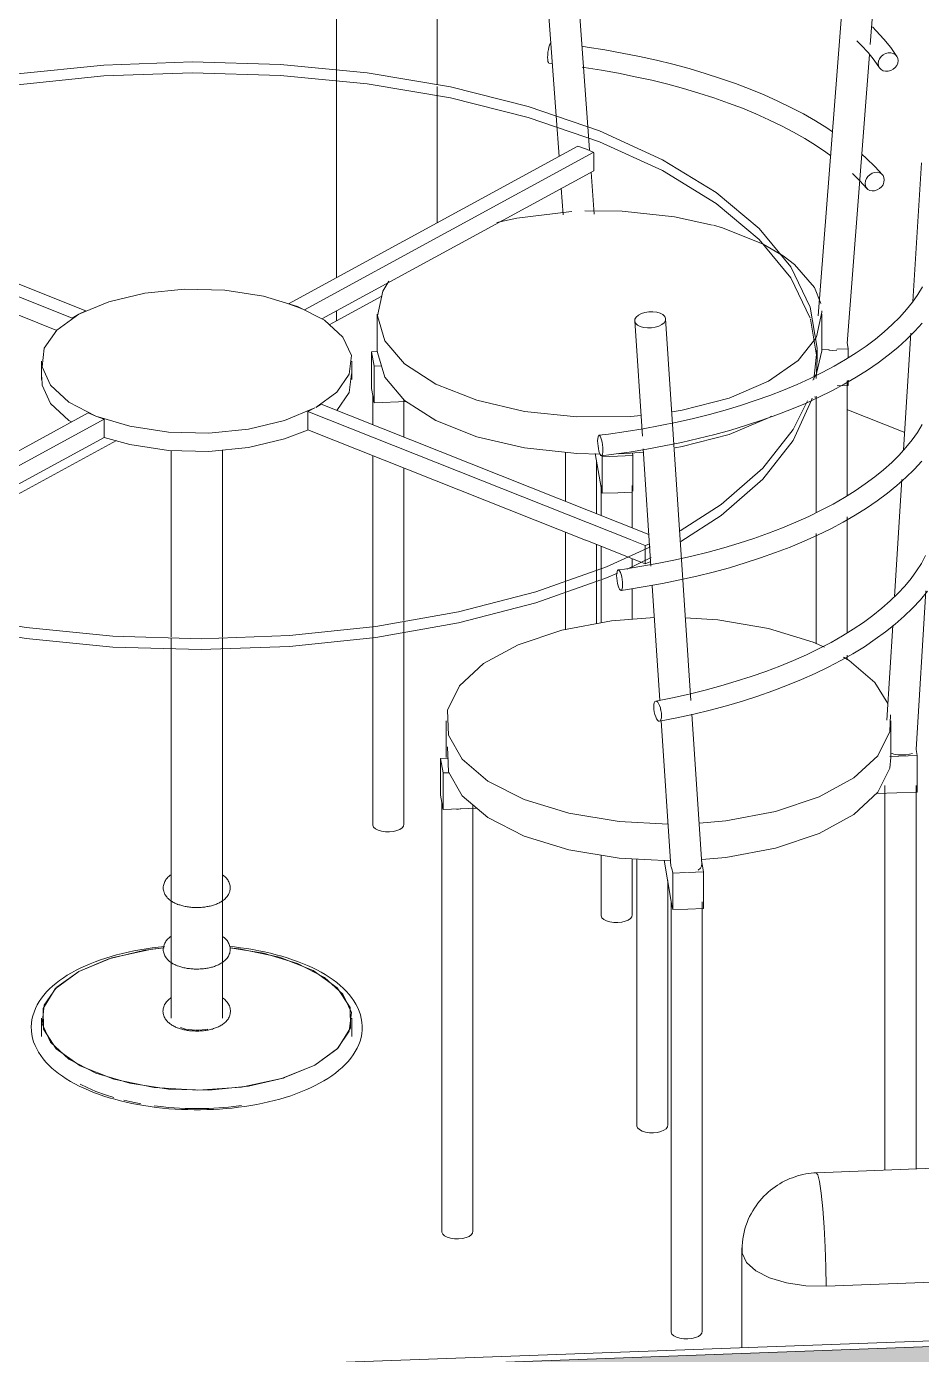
# Model space of a CAD drawing. Header units: millimetres. Extents: x -44545 to 51785, y -22696 to 32686.
# Drawn here: x -1453 to -588, y 5962 to 7247 of the extents above; entities that cross this region are included whole.
import ezdxf

# ---------------------------------------------------------------- set-up
doc = ezdxf.new("R2010")
doc.units = ezdxf.units.MM
for name, color, linetype, lineweight in [('A-GENM', 13, 'Continuous', 9), ('A-WALL', 113, 'Continuous', 9), ('A-WALL-FNSH', 113, 'Continuous', 25), ('A-WALL-PATT', 111, 'Continuous', 25), ('I-FURN-PNLS', 30, 'Continuous', 9), ('I-WALL', 2, 'Continuous', 9)]:
    doc.layers.add(name, color=color, linetype=linetype, lineweight=lineweight)

# ---------------------------------------------------------------- blocks, each defined once
blk = doc.blocks.new('Sofa Three Seater - 1650 x 700 mm-V90-3D Section 3')
at = {"layer": 'A-GENM'}
for p, q in [((-1056.2, 7524.5), (-1056.2, 7190.7)), ((-1153.6, 7205.1), (-1153.6, 7471.4)), ((-1153.6, 7205.1), (-1153.6, 7449.3)), ((-1153.6, 7004.1), (-1153.6, 7205.1)), ((-1153.6, 7004.1), (-1153.6, 7205.1)), ((-1056.2, 7189), (-1056.2, 7057.2)), ((-1110, 6986.2), (-1153.6, 6962.4)), ((-1153.6, 6962.4), (-1153.6, 6972.1)), ((-1153.6, 6962.4), (-1153.6, 6972.1)), ((-1153.6, 6962.4), (-1160.7, 6958.6)), ((-1366.4, 6846.5), (-1462.1, 6794.4))]:
    blk.add_line(p, q, dxfattribs=at)
blk = doc.blocks.new('Sofa Three Seater - 1650 x 700 mm-V91-3D Section 3')
at = {"layer": 'A-GENM'}
for p, q in [((-63.3, 6224.7), (-212.8, 6218.9)), ((-57.5, 6207.6), (-19.4, 5996.2)), ((-169, 5990.7), (-207, 6201.8)), ((-216.2, 6156.6), (-689.5, 6138.1)), ((-761.6, 6063.2), (-761.6, 5968.9)), ((-680.3, 6028.4), (-207, 6046.9)), ((-207, 6046.9), (-680.3, 6028.4)), ((-207, 5989.3), (-207, 6046.9))]:
    blk.add_line(p, q, dxfattribs=at)
for points in [[(-207, 6201.8, 0), (-210.2, 6215.2, 0), (-213.2, 6218.7, 0), (-215.8, 6212, 0), (-217.8, 6195.6, 0), (-219.1, 6170.5, 0), (-219.4, 6157.2, 0)], [(-63.8, 6224.6, 0), (-60.8, 6221.1, 0), (-57.5, 6207.6, 0)], [(-216.4, 6156.5, 0), (-214.9, 6154.7, 0), (-213.2, 6148, 0), (-211.6, 6136.8, 0), (-210.1, 6121.7, 0), (-208.8, 6104, 0), (-207.8, 6084.7, 0), (-207.2, 6065.2, 0), (-207, 6046.9, 0)], [(-689.5, 6138.1, 0), (-692.2, 6138, 0), (-694.8, 6137.7, 0), (-697.4, 6137.4, 0), (-700, 6137, 0), (-702.6, 6136.4, 0), (-705.2, 6135.8, 0), (-707.8, 6135.1, 0), (-710.3, 6134.3, 0), (-712.8, 6133.4, 0), (-715.3, 6132.5, 0), (-717.8, 6131.4, 0), (-720.2, 6130.2, 0), (-722.6, 6129, 0), (-725, 6127.6, 0), (-727.3, 6126.2, 0), (-729.6, 6124.6, 0), (-731.9, 6123, 0), (-734.1, 6121.2, 0), (-736.2, 6119.4, 0), (-738.3, 6117.5, 0), (-740.4, 6115.4, 0), (-742.4, 6113.3, 0), (-744.3, 6111.1, 0), (-746.2, 6108.7, 0), (-747.9, 6106.3, 0), (-749.6, 6103.8, 0), (-751.2, 6101.2, 0), (-752.8, 6098.5, 0), (-754.2, 6095.7, 0), (-755.5, 6092.8, 0), (-756.7, 6089.9, 0), (-757.8, 6086.8, 0), (-758.7, 6083.8, 0), (-759.5, 6080.6, 0), (-760.2, 6077.4, 0), (-760.8, 6074.1, 0), (-761.2, 6070.8, 0), (-761.5, 6067.5, 0), (-761.6, 6064.1, 0), (-761.6, 6063.2, 0)], [(-689.7, 6138.1, 0), (-688.2, 6136.3, 0), (-686.6, 6129.6, 0), (-685, 6118.3, 0), (-683.5, 6103.3, 0), (-682.2, 6085.5, 0), (-681.2, 6066.3, 0), (-680.5, 6046.8, 0), (-680.3, 6028.4, 0)], [(-680.3, 6028.4, 0), (-680.5, 6046.8, 0), (-681.2, 6066.3, 0), (-682.2, 6085.5, 0), (-683.5, 6103.3, 0), (-685, 6118.3, 0), (-686.6, 6129.6, 0), (-688.2, 6136.3, 0), (-689.7, 6138.1, 0)], [(-761.3, 6066, 0), (-761.3, 6060.3, 0), (-757.2, 6051.4, 0), (-748.2, 6043.3, 0), (-735, 6036.5, 0), (-718.5, 6031.6, 0), (-699.9, 6028.9, 0), (-680.3, 6028.4, 0)], [(-680.3, 6028.4, 0), (-699.9, 6028.9, 0), (-718.5, 6031.6, 0), (-735, 6036.5, 0), (-748.2, 6043.3, 0), (-757.2, 6051.4, 0), (-761.3, 6060.3, 0), (-761.3, 6066, 0)]]:
    blk.add_polyline3d(points, dxfattribs=at)
blk = doc.blocks.new('Table Dining 4 Seater-Circular - 1200 mm dia-V94-3D Section 3')
at = {"layer": 'I-FURN-PNLS'}
for p, q in [((-973.5, 7599.8), (-941.4, 7160.6)), ((-910.6, 7150), (-943.5, 7602)), ((-648.7, 7473.1), (-687.9, 6967)), ((-637.5, 7229.6), (-628.9, 7339.7)), ((-659.9, 6940.3), (-638.2, 7219.9)), ((-945.8, 7211.4), (-948.3, 7211.7)), ((-941.4, 7160.6), (-938.5, 7121.3)), ((-908.9, 7127.6), (-910.6, 7150)), ((-920.2, 7131.3), (-1200, 6978.8)), ((-1184.8, 6972.8), (-905.4, 7125)), ((-905, 7107.5), (-905, 7124.8)), ((-905, 7107.5), (-1168, 6964.2)), ((-904.4, 7065.4), (-907.4, 7106.2)), ((-588.1, 7115.2), (-596.4, 6981)), ((-1735.7, 7094.6), (-1409.2, 6964.9)), ((-1396.2, 6972), (-1722.7, 7101.7)), ((-936.3, 7090.5), (-934.4, 7065)), ((-1424, 6953.1), (-1735.7, 7076.9)), ((-1114.3, 6968.8), (-1114.3, 6933.4)), ((-810.9, 6595.1), (-835.4, 6964.2)), ((-695.3, 6963.9), (-688.9, 6925.3)), ((-684.3, 6933.4), (-684.3, 6968.8)), ((-865.3, 6962.2), (-857.9, 6850.7)), ((-598.3, 6950.5), (-605.3, 6837.4)), ((-658.8, 6935.2), (-659.9, 6941.5)), ((-1114.2, 6932.5), (-1119.8, 6932.3)), ((-1119.8, 6932.3), (-1117.4, 6918.4)), ((-1119.8, 6932.3), (-1119.8, 6896.9)), ((-688.9, 6925.3), (-690, 6906.5)), ((-688.9, 6923.3), (-688.9, 6933.9)), ((-684.5, 6934.3), (-677.4, 6934.6)), ((-669.9, 6934.8), (-658.8, 6935.2)), ((-658.8, 6935.2), (-658.8, 6926.5)), ((-1438.9, 6923.3), (-1438.9, 6905.6)), ((-1138.9, 6905.6), (-1138.9, 6923.3)), ((-1117.4, 6918.4), (-1110.3, 6918.7)), ((-1117.4, 6918.4), (-1117.4, 6883)), ((-692, 6906.9), (-693.2, 6904.9)), ((-690.6, 6909.3), (-691.3, 6908.1)), ((-658.8, 6899.8), (-669.7, 6899.4)), ((-659.9, 6793.8), (-659.9, 6904.3)), ((-658.8, 6904.8), (-658.8, 6899.8)), ((-1118.6, 6890.1), (-1119.8, 6896.9)), ((-1118.7, 6890.6), (-1118.7, 6861.8)), ((-1117.4, 6883), (-1118.6, 6890.1)), ((-1088.7, 6849.9), (-1088.7, 6886.4)), ((-689.9, 6889.4), (-689.9, 6777.1)), ((-1393.7, 6873.3), (-1618.6, 6750.8)), ((-1174.8, 6878), (-1181.5, 6874.5)), ((-1181.5, 6874.5), (-868.8, 6750.3)), ((-1181.5, 6874.5), (-1181.5, 6856.8)), ((-1168.5, 6881.6), (-1173.8, 6878.5)), ((-851.6, 6755.7), (-1168.5, 6881.6)), ((-1086, 6884.2), (-1117.4, 6883)), ((-1619.8, 6735.8), (-1378.5, 6867.3)), ((-1378.5, 6849.6), (-1378.5, 6867.3)), ((-732.9, 6870.1), (-735.8, 6868.5)), ((-1378.5, 6849.6), (-1621.2, 6717.3)), ((-912.8, 6750.1), (-1181.5, 6856.8)), ((-1313.7, 6836.9), (-1313.7, 6656.7)), ((-1264, 6656.3), (-1264, 6837.3)), ((-932.2, 6835.1), (-932.2, 6787.8)), ((-896.9, 6795.5), (-903.5, 6834.1)), ((-867, 6832), (-867.4, 6834.4)), ((-857.1, 6838.6), (-849.6, 6724.9)), ((-1118.7, 6831.8), (-1118.7, 6666.5)), ((-902.2, 6775.8), (-902.2, 6826.8)), ((-897.2, 6832.8), (-896.9, 6830.9)), ((-896.9, 6830.9), (-867, 6832)), ((-896.9, 6830.9), (-896.9, 6795.5)), ((-867, 6832), (-867, 6797.6)), ((-1088.7, 6672.5), (-1088.7, 6819.9)), ((-607.1, 6808.7), (-614.1, 6695.5)), ((-897.9, 6803), (-897.9, 6774.1)), ((-881.7, 6796), (-896.9, 6795.5)), ((-868.1, 6796.5), (-881.7, 6796)), ((-867.9, 6762.2), (-867.9, 6803)), ((-659.9, 6660.2), (-659.9, 6772.6)), ((-932.2, 6757.8), (-932.2, 6699.7)), ((-860, 6729.1), (-912.6, 6750)), ((-902.2, 6710.3), (-902.2, 6745.9)), ((-897.9, 6744.2), (-897.9, 6712.7)), ((-868.1, 6750), (-855.1, 6744.9)), ((-855.1, 6744.9), (-850.8, 6746.6)), ((-855.1, 6731.4), (-855.1, 6744.9)), ((-689.9, 6756.6), (-689.9, 6649.9)), ((-849.3, 6733.3), (-872.7, 6722.2)), ((-867.9, 6725.4), (-867.9, 6731.6)), ((-855.1, 6727.2), (-855.1, 6731.4)), ((-867.9, 6723.7), (-867.9, 6725.4)), ((-855.1, 6727.2), (-860, 6729.1)), ((-849.7, 6729.4), (-855.1, 6727.2)), ((-902.2, 6669.3), (-902.2, 6710.3)), ((-897.9, 6711.8), (-897.9, 6670.1)), ((-848.3, 6705.9), (-840.9, 6595.3)), ((-932.2, 6699.7), (-932.2, 6663.5)), ((-867.9, 6673.3), (-867.9, 6703.4)), ((-593.2, 6547.5), (-583.7, 6701)), ((-1088.7, 6660.9), (-1088.7, 6671.5)), ((-615.8, 6667.6), (-621.5, 6576.1)), ((-1313.7, 6655.7), (-1313.7, 6645.1)), ((-1264, 6644.9), (-1264, 6655.6)), ((-1118.7, 6666.4), (-1118.7, 6656.1)), ((-1118.7, 6655.8), (-1118.7, 6474.8)), ((-1088.7, 6474.8), (-1088.7, 6660.9)), ((-1313.7, 6645.1), (-1313.7, 6287.7)), ((-1264, 6287.7), (-1264, 6644.9)), ((-681.8, 6646.7), (-692.9, 6651.4)), ((-659.9, 6634.5), (-659.9, 6638.8)), ((-840.5, 6587.9), (-840.4, 6586.4)), ((-800.3, 6436.6), (-810, 6581.7)), ((-1047.6, 6575.4), (-1047.6, 6540)), ((-839.6, 6575.2), (-830.3, 6434.6)), ((-617.6, 6540), (-617.6, 6575.4)), ((-1045.5, 6539.1), (-1053, 6538.9)), ((-1053, 6538.9), (-1050.7, 6525)), ((-1053, 6538.9), (-1053, 6503.5)), ((-618.7, 6540.8), (-592.1, 6541.8)), ((-617.8, 6544.5), (-617.6, 6541.9)), ((-592.1, 6541.8), (-593.1, 6547.6)), ((-592.1, 6541.8), (-592.1, 6506.4)), ((-1050.7, 6525), (-1044.9, 6525.2)), ((-1050.7, 6525), (-1050.7, 6489.5)), ((-623.3, 6512.9), (-623.3, 6140.7)), ((-593.3, 6141.8), (-593.3, 6512.9)), ((-1051.8, 6496.4), (-1053, 6503.5)), ((-592.1, 6506.4), (-631.6, 6504.9)), ((-1051.9, 6496.9), (-1051.9, 6081.1)), ((-1050.7, 6489.5), (-1051.8, 6496.4)), ((-1018, 6490.8), (-1050.7, 6489.5)), ((-1021.9, 6081.1), (-1021.9, 6494.1)), ((-897.9, 6445.4), (-897.9, 6387.2)), ((-867.9, 6387.2), (-867.9, 6441.9)), ((-863.4, 6441.6), (-863.4, 6183.8)), ((-829.6, 6398.7), (-836.7, 6440.4)), ((-798.7, 6429.2), (-800.6, 6440.2)), ((-829.4, 6432.5), (-828.6, 6428.1)), ((-828.6, 6428.1), (-815.1, 6428.6)), ((-828.6, 6428.1), (-828.6, 6392.7)), ((-814.2, 6428.7), (-798.7, 6429.2)), ((-798.7, 6429.2), (-798.7, 6393.8)), ((-833.4, 6183.8), (-833.4, 6420.8)), ((-830.1, 6400.2), (-830.1, 5984.4)), ((-828.6, 6392.7), (-829.6, 6398.1)), ((-800.1, 5984.4), (-800.1, 6400.2)), ((-814, 6393.3), (-828.6, 6392.7)), ((-798.7, 6393.8), (-814, 6393.3)), ((-1402.9, 6333), (-1424.3, 6317.7)), ((-1438.9, 6287.7), (-1438.9, 6270)), ((-1138.9, 6270), (-1138.9, 6287.7)), ((-1174.8, 6242.4), (-1152.7, 6258.4)), ((-1174.8, 6242.4), (-1153.5, 6257.6)), ((-1394.8, 6220.6), (-1401.5, 6223.9)), ((-1369, 6211), (-1377.1, 6213.5)), ((-1323.6, 6202.1), (-1330.1, 6202.9)), ((-1245.6, 6203.2), (-1258, 6201.7))]:
    blk.add_line(p, q, dxfattribs=at)
for points in [[(-611.9, 7218.1, 0), (-617.8, 7226.6, 0), (-624.5, 7234.8, 0), (-631.7, 7242.9, 0), (-635.5, 7246.7, 0)], [(-628.6, 7207.1, 0), (-633.8, 7214.5, 0), (-639.7, 7221.9, 0), (-646.2, 7229.1, 0), (-650.5, 7233.3, 0)], [(-949.5, 7217.1, 0), (-949.4, 7219.6, 0), (-949.2, 7222.1, 0), (-948.8, 7224.7, 0), (-948.4, 7227, 0), (-947.8, 7229, 0), (-947.2, 7230.5, 0), (-946.7, 7231.4, 0)], [(-674, 7145.2, 0), (-679.6, 7148.9, 0), (-690.6, 7155.8, 0), (-702.2, 7162.4, 0), (-714.4, 7168.8, 0), (-727, 7174.9, 0), (-740.2, 7180.8, 0), (-753.8, 7186.5, 0), (-767.9, 7191.8, 0), (-782.4, 7196.9, 0), (-797.3, 7201.7, 0), (-812.6, 7206.3, 0), (-828.3, 7210.5, 0), (-844.3, 7214.5, 0), (-860.7, 7218.1, 0), (-877.3, 7221.4, 0), (-894.2, 7224.5, 0), (-911.3, 7227.2, 0), (-916.6, 7227.9, 0)], [(-610.7, 7214, 0), (-611, 7216.2, 0), (-612, 7218.2, 0), (-613.5, 7219.9, 0), (-615.5, 7221, 0), (-617.8, 7221.5, 0), (-620.2, 7221.5, 0), (-622.7, 7220.8, 0), (-625, 7219.6, 0), (-627, 7217.9, 0), (-628.5, 7215.9, 0), (-629.5, 7213.6, 0), (-629.8, 7211.3, 0)], [(-692, 6905.4, 0), (-688.9, 6935.9, 0), (-695.6, 6975.6, 0), (-714.4, 7014.5, 0), (-744.9, 7051.7, 0), (-786.5, 7086.5, 0), (-838.3, 7118.2, 0), (-899.3, 7146.1, 0), (-968.2, 7169.8, 0), (-1043.6, 7188.6, 0), (-1124, 7202.2, 0), (-1207.8, 7210.4, 0), (-1293.3, 7213, 0), (-1378.6, 7209.8, 0), (-1462.1, 7201.1, 0), (-1542.1, 7186.9, 0), (-1616.9, 7167.6, 0), (-1685.1, 7143.5, 0), (-1745.2, 7115.1, 0)], [(-948.4, 7211.7, 0), (-948.8, 7212.2, 0), (-949.2, 7213.3, 0), (-949.4, 7215, 0), (-949.5, 7217.1, 0)], [(-675.8, 7122, 0), (-680.6, 7125.5, 0), (-690.4, 7132.1, 0), (-700.8, 7138.6, 0), (-711.8, 7144.9, 0), (-723.4, 7150.9, 0), (-735.5, 7156.8, 0), (-748.1, 7162.5, 0), (-761.2, 7167.9, 0), (-774.7, 7173, 0), (-788.8, 7178, 0), (-803.2, 7182.6, 0), (-818.1, 7187, 0), (-833.3, 7191.2, 0), (-848.9, 7195, 0), (-864.8, 7198.5, 0), (-881, 7201.8, 0), (-897.5, 7204.7, 0), (-914.2, 7207.4, 0), (-916, 7207.6, 0)], [(-629.8, 7211.3, 0), (-629.5, 7209, 0), (-628.5, 7207, 0), (-627, 7205.4, 0), (-625, 7204.3, 0), (-622.7, 7203.7, 0), (-620.2, 7203.8, 0), (-617.8, 7204.4, 0), (-615.5, 7205.7, 0), (-613.5, 7207.3, 0), (-612, 7209.4, 0), (-611, 7211.7, 0), (-610.7, 7214, 0)], [(-1745.2, 7104.5, 0), (-1685.1, 7132.8, 0), (-1616.9, 7156.9, 0), (-1542.1, 7176.3, 0), (-1462.1, 7190.5, 0), (-1378.6, 7199.2, 0), (-1293.3, 7202.3, 0), (-1207.8, 7199.8, 0), (-1124, 7191.6, 0), (-1043.6, 7178, 0), (-968.2, 7159.1, 0), (-899.3, 7135.5, 0), (-838.3, 7107.6, 0), (-786.5, 7075.9, 0), (-744.9, 7041.1, 0), (-714.4, 7003.8, 0), (-695.6, 6965, 0)], [(-905, 7125.2, 0), (-912.1, 7128.5, 0), (-920.2, 7131.3, 0)], [(-625.7, 7103.5, 0), (-633.1, 7111.6, 0), (-641.2, 7119.4, 0), (-645.7, 7123.5, 0)], [(-640.8, 7090.4, 0), (-647.5, 7097.6, 0), (-654.8, 7104.8, 0)], [(-624, 7098.7, 0), (-624.3, 7100.9, 0), (-625.2, 7102.9, 0), (-626.7, 7104.4, 0), (-628.6, 7105.5, 0), (-630.9, 7106, 0), (-633.3, 7105.8, 0), (-635.7, 7105.1, 0), (-637.9, 7103.7, 0), (-639.8, 7102, 0), (-641.3, 7099.9, 0), (-642.2, 7097.6, 0), (-642.5, 7095.2, 0)], [(-642.5, 7095.2, 0), (-642.2, 7093, 0), (-641.3, 7091, 0), (-639.8, 7089.5, 0), (-637.9, 7088.4, 0), (-635.7, 7088, 0), (-633.3, 7088.1, 0), (-630.9, 7088.9, 0), (-628.6, 7090.2, 0), (-626.7, 7091.9, 0), (-625.2, 7094, 0), (-624.3, 7096.3, 0), (-624, 7098.7, 0)], [(-926.2, 7068.1, 0), (-929.1, 7067.9, 0), (-979.2, 7061.7, 0), (-998.6, 7057.5, 0)], [(-790.1, 7055, 0), (-826.7, 7063, 0), (-877.3, 7068.3, 0), (-913.6, 7068.6, 0)], [(-721.6, 7025.2, 0), (-741, 7036.5, 0), (-780.4, 7052.2, 0), (-789.1, 7054.7, 0)], [(-587.2, 6960.2, 0), (-594.5, 6952.2, 0), (-602.4, 6944.2, 0), (-610.9, 6936.5, 0), (-620.1, 6929, 0), (-629.9, 6921.7, 0), (-640.3, 6914.6, 0), (-651.2, 6907.7, 0), (-662.7, 6901, 0), (-674.7, 6894.6, 0), (-687.3, 6888.4, 0), (-700.3, 6882.4, 0), (-713.8, 6876.8, 0), (-727.8, 6871.3, 0), (-742.3, 6866.2, 0), (-757.1, 6861.3, 0), (-772.3, 6856.7, 0), (-788, 6852.4, 0), (-803.9, 6848.4, 0), (-820.2, 6844.7, 0), (-836.8, 6841.3, 0), (-853.6, 6838.2, 0), (-870.7, 6835.4, 0), (-888, 6833, 0), (-897.5, 6831.8, 0)], [(-685.4, 6979.2, 0), (-691.5, 6994.5, 0), (-710.8, 7016.9, 0), (-721.6, 7025.2, 0)], [(-586.9, 6995.3, 0), (-591.4, 6987.9, 0), (-596.6, 6980.5, 0), (-602.5, 6973.2, 0), (-609, 6965.9, 0), (-616.2, 6958.8, 0), (-624, 6951.7, 0), (-632.4, 6944.7, 0), (-641.5, 6937.9, 0), (-651.2, 6931.3, 0), (-661.5, 6924.8, 0), (-672.4, 6918.5, 0), (-683.9, 6912.4, 0), (-695.8, 6906.5, 0), (-708.3, 6900.8, 0), (-721.3, 6895.3, 0), (-734.8, 6890.1, 0), (-748.7, 6885.1, 0), (-763.1, 6880.4, 0), (-777.9, 6875.9, 0), (-793, 6871.7, 0), (-808.6, 6867.8, 0), (-824.4, 6864.2, 0), (-840.6, 6860.9, 0), (-857, 6857.9, 0), (-873.7, 6855.2, 0), (-890.6, 6852.8, 0), (-899.9, 6851.7, 0)], [(-1173.7, 6878.6, 0), (-1153.5, 6893.2, 0), (-1141.4, 6910.6, 0), (-1139.3, 6928.8, 0), (-1147.5, 6946.6, 0), (-1165.3, 6962.8, 0), (-1191.5, 6976.3, 0), (-1224.3, 6986.2, 0), (-1261.6, 6991.9, 0), (-1300.7, 6992.8, 0), (-1339, 6989, 0), (-1373.9, 6980.8, 0), (-1402.9, 6968.6, 0)], [(-1103.1, 7000.6, 0), (-1108.9, 6991, 0), (-1114.2, 6967, 0), (-1107, 6943.1, 0), (-1087.8, 6920.7, 0), (-1057.6, 6901.2, 0), (-1018.1, 6885.5, 0), (-971.8, 6874.7, 0), (-921.3, 6869.4, 0), (-869.5, 6869.8, 0), (-859, 6870.6, 0)], [(-1200, 6978.8, 0), (-1192.2, 6976, 0), (-1184.8, 6972.8, 0)], [(-1402.9, 6968.6, 0), (-1424.3, 6953.3, 0), (-1436.4, 6936, 0), (-1438.4, 6917.8, 0), (-1430.3, 6900, 0), (-1412.5, 6883.7, 0), (-1386.3, 6870.2, 0), (-1353.4, 6860.3, 0), (-1316.2, 6854.7, 0), (-1277.1, 6853.7, 0), (-1238.8, 6857.5, 0), (-1203.9, 6865.8, 0), (-1174.8, 6878, 0)], [(-1409.2, 6964.9, 0), (-1403, 6968.6, 0), (-1396.2, 6972, 0)], [(-840.7, 6969.7, 0), (-844, 6970.6, 0), (-847.7, 6971.1, 0), (-851.6, 6971, 0), (-855.4, 6970.4, 0), (-858.9, 6969.3, 0), (-861.8, 6967.7, 0), (-863.9, 6965.9, 0), (-865.1, 6963.9, 0), (-865.3, 6961.9, 0), (-864.5, 6959.9, 0), (-862.7, 6958.2, 0), (-860.1, 6956.8, 0)], [(-860.1, 6956.8, 0), (-856.8, 6955.8, 0), (-853.1, 6955.4, 0), (-849.2, 6955.5, 0), (-845.4, 6956.1, 0), (-841.9, 6957.2, 0), (-839, 6958.7, 0), (-836.9, 6960.5, 0), (-835.7, 6962.5, 0), (-835.5, 6964.6, 0), (-836.3, 6966.5, 0), (-838.1, 6968.3, 0), (-840.7, 6969.7, 0)], [(-690.2, 6945.5, 0), (-689.6, 6946.7, 0), (-684.3, 6970.7, 0), (-684.4, 6972, 0)], [(-735.8, 6903.9, 0), (-707.1, 6924, 0), (-690.2, 6945.5, 0)], [(-898.3, 6833.4, 0), (-921.3, 6833.9, 0), (-971.8, 6839.3, 0), (-1018.1, 6850.1, 0), (-1057.6, 6865.8, 0), (-1087.8, 6885.3, 0), (-1107, 6907.7, 0), (-1114.2, 6931.6, 0), (-1114.3, 6933.4, 0)], [(-684.3, 6933.4, 0), (-689.6, 6911.3, 0), (-690.6, 6909.3, 0)], [(-669.9, 6933.9, 0), (-673.7, 6933.7, 0), (-677.6, 6934, 0)], [(-1410.1, 6864.5, 0), (-1412.5, 6866, 0), (-1430.3, 6882.3, 0), (-1438.4, 6900.1, 0), (-1438.8, 6907.9, 0)], [(-1139.3, 6911, 0), (-1141.4, 6892.9, 0), (-1153.4, 6875.6, 0)], [(-829.2, 6874.3, 0), (-819.4, 6876, 0), (-773.9, 6887.6, 0), (-735.8, 6903.9, 0)], [(-693.8, 6887.5, 0), (-694.4, 6885.6, 0), (-712, 6846.6, 0), (-741.3, 6809.2, 0), (-781.8, 6774.1, 0), (-820.6, 6748.8, 0)], [(-1378.5, 6867.3, 0), (-1386.3, 6870.2, 0), (-1393.7, 6873.3, 0)], [(-587.8, 6826.7, 0), (-595.2, 6818.6, 0), (-603.1, 6810.8, 0), (-611.7, 6803.1, 0), (-621, 6795.5, 0), (-630.8, 6788.2, 0), (-641.2, 6781.2, 0), (-652.2, 6774.3, 0), (-663.8, 6767.6, 0), (-675.8, 6761.2, 0), (-688.4, 6755, 0), (-701.5, 6749.1, 0), (-715.1, 6743.5, 0), (-729.1, 6738.1, 0), (-743.6, 6732.9, 0), (-758.5, 6728.1, 0), (-773.7, 6723.5, 0), (-789.4, 6719.2, 0), (-805.4, 6715.3, 0), (-821.7, 6711.6, 0), (-838.3, 6708.2, 0), (-855.1, 6705.2, 0), (-872.2, 6702.4, 0), (-878.5, 6701.5, 0)], [(-821.3, 6759, 0), (-781.8, 6784.7, 0), (-741.3, 6819.8, 0), (-712, 6857.2, 0), (-698.2, 6885, 0)], [(-587.3, 6861.9, 0), (-591.9, 6854.4, 0), (-597.1, 6847.1, 0), (-603, 6839.7, 0), (-609.6, 6832.5, 0), (-616.8, 6825.3, 0), (-624.7, 6818.3, 0), (-633.2, 6811.3, 0), (-642.4, 6804.5, 0), (-652.2, 6797.9, 0), (-662.5, 6791.4, 0), (-673.4, 6785.1, 0), (-684.9, 6779, 0), (-696.9, 6773.1, 0), (-709.5, 6767.5, 0), (-722.5, 6762, 0), (-736.1, 6756.8, 0), (-750, 6751.9, 0), (-764.4, 6747.2, 0), (-779.2, 6742.7, 0), (-794.4, 6738.6, 0), (-810, 6734.7, 0), (-825.9, 6731.1, 0), (-842, 6727.9, 0), (-858.5, 6724.9, 0), (-875.2, 6722.2, 0), (-881.3, 6721.3, 0)], [(-735.8, 6868.5, 0), (-773.9, 6852.2, 0), (-819.4, 6840.6, 0), (-826.2, 6839.4, 0)], [(-1181.7, 6856.7, 0), (-1203.9, 6848.1, 0), (-1238.8, 6839.8, 0), (-1277.1, 6836, 0), (-1316.2, 6837, 0), (-1353.4, 6842.6, 0), (-1378.4, 6849.6, 0)], [(-896.2, 6837.2, 0), (-896.2, 6839.7, 0), (-896.5, 6842.3, 0), (-896.9, 6844.8, 0), (-897.4, 6847.1, 0), (-898, 6849.1, 0), (-898.7, 6850.6, 0), (-899.3, 6851.5, 0), (-899.9, 6851.7, 0), (-900.4, 6851.2, 0), (-900.8, 6850.1, 0), (-901.1, 6848.4, 0), (-901.2, 6846.2, 0)], [(-901.2, 6846.2, 0), (-901.1, 6843.8, 0), (-900.8, 6841.2, 0), (-900.4, 6838.7, 0), (-899.9, 6836.3, 0), (-899.3, 6834.3, 0), (-898.7, 6832.9, 0), (-898, 6832, 0), (-897.5, 6831.8, 0)], [(-897.4, 6831.8, 0), (-896.9, 6832.3, 0), (-896.5, 6833.4, 0), (-896.2, 6835.1, 0), (-896.2, 6837.2, 0)], [(-856.5, 6835.4, 0), (-869.5, 6834.4, 0), (-881.3, 6833.8, 0)], [(-1587.3, 6691.8, 0), (-1534.1, 6679.2, 0), (-1453.7, 6665.5, 0), (-1369.9, 6657.4, 0), (-1284.5, 6654.8, 0), (-1199.1, 6657.9, 0), (-1115.6, 6666.7, 0), (-1035.6, 6680.9, 0), (-960.8, 6700.2, 0), (-892.6, 6724.3, 0), (-850, 6743.6, 0)], [(-584, 6735.2, 0), (-588.1, 6727.7, 0), (-592.8, 6720.3, 0), (-598.1, 6712.9, 0), (-604.2, 6705.6, 0), (-610.9, 6698.4, 0), (-618.2, 6691.3, 0), (-626.2, 6684.2, 0), (-634.9, 6677.3, 0), (-644.1, 6670.5, 0), (-654, 6663.9, 0), (-664.4, 6657.5, 0), (-675.5, 6651.2, 0), (-687.1, 6645.2, 0), (-699.2, 6639.3, 0), (-711.8, 6633.7, 0), (-725, 6628.3, 0), (-738.6, 6623.1, 0), (-752.6, 6618.2, 0), (-767.1, 6613.6, 0), (-782, 6609.2, 0), (-797.2, 6605.1, 0), (-812.8, 6601.3, 0), (-828.8, 6597.7, 0), (-845, 6594.5, 0)], [(-877, 6707, 0), (-877.1, 6709.4, 0), (-877.4, 6712, 0), (-877.8, 6714.5, 0), (-878.4, 6716.9, 0), (-879.1, 6718.8, 0), (-879.9, 6720.3, 0), (-880.7, 6721.1, 0), (-881.4, 6721.3, 0), (-882, 6720.8, 0), (-882.4, 6719.7, 0), (-882.7, 6718, 0), (-882.8, 6715.9, 0)], [(-582.3, 6700.7, 0), (-589.1, 6692.5, 0), (-596.6, 6684.4, 0), (-604.7, 6676.6, 0), (-613.4, 6668.9, 0), (-622.7, 6661.4, 0), (-632.7, 6654.2, 0), (-643.2, 6647.1, 0), (-654.3, 6640.3, 0), (-665.9, 6633.7, 0), (-678.1, 6627.3, 0), (-690.8, 6621.2, 0), (-704, 6615.3, 0), (-717.6, 6609.7, 0), (-731.7, 6604.3, 0), (-746.3, 6599.2, 0), (-761.2, 6594.4, 0), (-776.6, 6589.9, 0), (-792.3, 6585.7, 0), (-808.3, 6581.8, 0), (-824.7, 6578.2, 0), (-841.3, 6574.9, 0)], [(-882, 6718.1, 0), (-892.6, 6713.7, 0), (-960.8, 6689.6, 0), (-1035.6, 6670.3, 0), (-1115.6, 6656.1, 0), (-1199.1, 6647.3, 0), (-1284.5, 6644.2, 0), (-1369.9, 6646.7, 0), (-1453.7, 6654.9, 0), (-1534.1, 6668.6, 0), (-1587.8, 6681.3, 0)], [(-882.8, 6715.9, 0), (-882.7, 6713.4, 0), (-882.4, 6710.8, 0), (-882, 6708.3, 0), (-881.4, 6706, 0), (-880.7, 6704, 0), (-879.9, 6702.6, 0), (-879.1, 6701.7, 0), (-878.5, 6701.5, 0)], [(-878.4, 6701.5, 0), (-877.8, 6702, 0), (-877.4, 6703.1, 0), (-877.1, 6704.8, 0), (-877, 6707, 0)], [(-846.3, 6675.2, 0), (-887.8, 6672, 0), (-935.9, 6663.1, 0), (-978, 6649, 0), (-1011.7, 6630.7, 0), (-1034.9, 6609.1, 0), (-1046.4, 6585.6, 0), (-1045.5, 6561.5, 0), (-1032.2, 6538.2, 0), (-1007.2, 6517.1, 0), (-972.2, 6499.3, 0)], [(-692.9, 6651.4, 0), (-736.1, 6664.8, 0), (-784.9, 6672.9, 0), (-816.4, 6675.1, 0)], [(-620.5, 6592, 0), (-633, 6612.5, 0), (-657.9, 6633.7, 0), (-663.3, 6637, 0)], [(-839.4, 6580.4, 0), (-839.5, 6582.8, 0), (-839.9, 6585.4, 0), (-840.5, 6587.9, 0), (-841.3, 6590.2, 0), (-842.2, 6592.1, 0), (-843.1, 6593.5, 0), (-844.1, 6594.4, 0), (-845, 6594.5, 0), (-845.8, 6594, 0), (-846.4, 6592.8, 0), (-846.8, 6591.1, 0), (-846.9, 6589, 0)], [(-846.9, 6589, 0), (-846.8, 6586.6, 0), (-846.4, 6584, 0), (-845.8, 6581.5, 0), (-845, 6579.2, 0), (-844.1, 6577.3, 0), (-843.1, 6575.8, 0), (-842.2, 6575, 0), (-841.3, 6574.9, 0), (-840.5, 6575.4, 0), (-839.9, 6576.5, 0), (-839.5, 6578.2, 0), (-839.4, 6580.4, 0)], [(-802.8, 6476.3, 0), (-777.3, 6478.7, 0), (-729.2, 6487.7, 0), (-687.1, 6501.7, 0), (-653.4, 6520.1, 0), (-630.2, 6541.6, 0), (-618.7, 6565.1, 0), (-617.9, 6581.2, 0)], [(-972.2, 6463.9, 0), (-1007.2, 6481.7, 0), (-1032.2, 6502.8, 0), (-1045.5, 6526.1, 0), (-1046.4, 6550.2, 0)], [(-617.6, 6540, 0), (-618.7, 6529.7, 0), (-630.2, 6506.2, 0), (-653.4, 6484.7, 0), (-687.1, 6466.3, 0), (-729.2, 6452.3, 0), (-777.3, 6443.3, 0), (-800.5, 6441.1, 0)], [(-596.8, 6543.9, 0), (-599.7, 6543, 0), (-603.2, 6542.4, 0), (-607, 6542.3, 0), (-610.9, 6542.6, 0), (-614.6, 6543.2, 0), (-617.9, 6544.3, 0)], [(-1037.8, 6490, 0), (-1035.7, 6490, 0), (-1033.6, 6490.1, 0)], [(-972.2, 6499.3, 0), (-929, 6486, 0), (-880.2, 6477.9, 0), (-833, 6475.4, 0)], [(-1092.3, 6470.3, 0), (-1095.2, 6469.1, 0), (-1098.7, 6468.3, 0), (-1102.5, 6467.9, 0), (-1106.4, 6468, 0), (-1110.1, 6468.5, 0), (-1113.4, 6469.5, 0), (-1116, 6470.9, 0), (-1117.8, 6472.5, 0), (-1118.6, 6474.3, 0), (-1118.7, 6474.8, 0)], [(-1088.7, 6475.4, 0), (-1088.9, 6473.6, 0), (-1090.1, 6471.8, 0), (-1092.3, 6470.3, 0)], [(-830.6, 6440, 0), (-880.2, 6442.4, 0), (-929, 6450.6, 0), (-972.2, 6463.9, 0)], [(-800.4, 6436.9, 0), (-800.6, 6434.9, 0), (-801.8, 6432.9, 0), (-803.9, 6431, 0)], [(-1313.7, 6426.5, 0), (-1314.4, 6425.9, 0), (-1315.2, 6425.3, 0), (-1316, 6424.7, 0), (-1316.7, 6424, 0), (-1317.4, 6423.3, 0), (-1318, 6422.5, 0), (-1318.6, 6421.7, 0), (-1319.2, 6420.9, 0), (-1319.7, 6420, 0), (-1320.1, 6419, 0), (-1320.5, 6418, 0), (-1320.8, 6417, 0), (-1321, 6415.9, 0), (-1321.2, 6414.8, 0), (-1321.2, 6413.7, 0), (-1321.2, 6412.6, 0), (-1321, 6411.5, 0), (-1320.8, 6410.5, 0), (-1320.5, 6409.4, 0), (-1320.1, 6408.5, 0), (-1319.6, 6407.5, 0), (-1319.1, 6406.6, 0), (-1318.5, 6405.8, 0), (-1317.9, 6405, 0), (-1317.3, 6404.2, 0), (-1316.6, 6403.5, 0), (-1315.9, 6402.8, 0), (-1315.1, 6402.2, 0), (-1314.3, 6401.6, 0), (-1313.5, 6401, 0), (-1312.7, 6400.5, 0), (-1311.9, 6400, 0), (-1311, 6399.5, 0), (-1310.1, 6399.1, 0), (-1309.2, 6398.7, 0), (-1308.3, 6398.3, 0), (-1307.8, 6398, 0)], [(-1263.8, 6426.3, 0), (-1263, 6425.7, 0), (-1262.3, 6425.1, 0), (-1261.5, 6424.5, 0), (-1260.8, 6423.8, 0), (-1260.2, 6423.1, 0), (-1259.5, 6422.3, 0), (-1258.9, 6421.5, 0), (-1258.4, 6420.6, 0), (-1257.9, 6419.7, 0), (-1257.5, 6418.7, 0), (-1257.1, 6417.7, 0), (-1256.8, 6416.6, 0), (-1256.6, 6415.6, 0), (-1256.5, 6414.5, 0), (-1256.5, 6413.4, 0), (-1256.6, 6412.3, 0), (-1256.8, 6411.2, 0), (-1257, 6410.1, 0), (-1257.4, 6409.1, 0), (-1257.8, 6408.1, 0), (-1258.3, 6407.2, 0), (-1258.8, 6406.3, 0), (-1259.4, 6405.5, 0), (-1260, 6404.7, 0), (-1260.7, 6404, 0), (-1261.4, 6403.3, 0), (-1262.1, 6402.6, 0), (-1262.9, 6402, 0), (-1263.7, 6401.4, 0), (-1264.5, 6400.9, 0), (-1265.3, 6400.3, 0), (-1266.1, 6399.8, 0), (-1267, 6399.4, 0), (-1267.9, 6398.9, 0), (-1268.8, 6398.5, 0), (-1269.8, 6398.1, 0), (-1270.7, 6397.8, 0), (-1271.7, 6397.4, 0), (-1272.7, 6397.1, 0), (-1273.7, 6396.8, 0), (-1274.7, 6396.5, 0), (-1275.8, 6396.2, 0), (-1276.8, 6396, 0), (-1277.9, 6395.8, 0), (-1279, 6395.6, 0), (-1280, 6395.4, 0), (-1281.1, 6395.2, 0), (-1282.3, 6395.1, 0), (-1283.4, 6395, 0), (-1284.5, 6394.9, 0), (-1285.6, 6394.8, 0), (-1286.7, 6394.8, 0), (-1287.9, 6394.8, 0), (-1289, 6394.7, 0), (-1290.1, 6394.8, 0), (-1291.3, 6394.8, 0), (-1292.4, 6394.8, 0), (-1293.5, 6394.9, 0), (-1294.7, 6395, 0), (-1295.8, 6395.1, 0), (-1296.9, 6395.3, 0), (-1298, 6395.4, 0), (-1299.1, 6395.6, 0), (-1300.1, 6395.8, 0), (-1301.2, 6396.1, 0), (-1302.2, 6396.3, 0), (-1303.3, 6396.6, 0), (-1304.3, 6396.9, 0), (-1305.3, 6397.2, 0), (-1306.3, 6397.5, 0), (-1307.3, 6397.8, 0), (-1307.8, 6398, 0)], [(-829.4, 6432.3, 0), (-830.2, 6434.2, 0), (-830.3, 6434.6, 0)], [(-830.1, 6400.2, 0), (-830.1, 6399.7, 0), (-829.3, 6397.9, 0)], [(-871.5, 6382.6, 0), (-874.4, 6381.4, 0), (-877.9, 6380.6, 0), (-881.7, 6380.2, 0), (-885.6, 6380.3, 0), (-889.3, 6380.9, 0), (-892.6, 6381.9, 0), (-895.2, 6383.2, 0), (-897, 6384.8, 0), (-897.8, 6386.6, 0), (-897.9, 6387.2, 0)], [(-867.9, 6387.7, 0), (-868.1, 6385.9, 0), (-869.3, 6384.2, 0), (-871.5, 6382.6, 0)], [(-1313.7, 6366.9, 0), (-1314.4, 6366.4, 0), (-1315.2, 6365.8, 0), (-1316, 6365.1, 0), (-1316.7, 6364.5, 0), (-1317.4, 6363.7, 0), (-1318, 6363, 0), (-1318.6, 6362.2, 0), (-1319.2, 6361.3, 0), (-1319.7, 6360.4, 0), (-1320.1, 6359.5, 0), (-1320.5, 6358.5, 0), (-1320.8, 6357.4, 0), (-1321, 6356.4, 0), (-1321.2, 6355.3, 0), (-1321.2, 6354.2, 0), (-1321.2, 6353.1, 0), (-1321, 6352, 0), (-1320.8, 6350.9, 0), (-1320.5, 6349.9, 0), (-1320.1, 6348.9, 0), (-1319.6, 6347.9, 0), (-1319.1, 6347.1, 0), (-1318.5, 6346.2, 0), (-1317.9, 6345.4, 0), (-1317.3, 6344.7, 0), (-1316.6, 6343.9, 0), (-1315.9, 6343.3, 0), (-1315.1, 6342.6, 0), (-1314.3, 6342, 0), (-1313.5, 6341.5, 0), (-1312.7, 6340.9, 0), (-1311.9, 6340.4, 0), (-1311, 6340, 0), (-1310.1, 6339.5, 0), (-1309.2, 6339.1, 0), (-1308.3, 6338.7, 0), (-1307.8, 6338.5, 0)], [(-1263.8, 6366.7, 0), (-1263, 6366.2, 0), (-1262.3, 6365.6, 0), (-1261.5, 6364.9, 0), (-1260.8, 6364.2, 0), (-1260.2, 6363.5, 0), (-1259.5, 6362.7, 0), (-1258.9, 6361.9, 0), (-1258.4, 6361, 0), (-1257.9, 6360.1, 0), (-1257.5, 6359.1, 0), (-1257.1, 6358.1, 0), (-1256.8, 6357.1, 0), (-1256.6, 6356, 0), (-1256.5, 6354.9, 0), (-1256.5, 6353.8, 0), (-1256.6, 6352.7, 0), (-1256.8, 6351.6, 0), (-1257, 6350.6, 0), (-1257.4, 6349.5, 0), (-1257.8, 6348.6, 0), (-1258.3, 6347.6, 0), (-1258.8, 6346.8, 0), (-1259.4, 6345.9, 0), (-1260, 6345.1, 0), (-1260.7, 6344.4, 0), (-1261.4, 6343.7, 0), (-1262.1, 6343.1, 0), (-1262.9, 6342.4, 0), (-1263.7, 6341.9, 0), (-1264.5, 6341.3, 0), (-1265.3, 6340.8, 0), (-1266.1, 6340.3, 0), (-1267, 6339.8, 0), (-1267.9, 6339.4, 0), (-1268.8, 6339, 0), (-1269.8, 6338.6, 0), (-1270.7, 6338.2, 0), (-1271.7, 6337.8, 0), (-1272.7, 6337.5, 0), (-1273.7, 6337.2, 0), (-1274.7, 6336.9, 0), (-1275.8, 6336.7, 0), (-1276.8, 6336.4, 0), (-1277.9, 6336.2, 0), (-1279, 6336, 0), (-1280, 6335.8, 0), (-1281.1, 6335.7, 0), (-1282.3, 6335.5, 0), (-1283.4, 6335.4, 0), (-1284.5, 6335.3, 0), (-1285.6, 6335.3, 0), (-1286.7, 6335.2, 0), (-1287.9, 6335.2, 0), (-1289, 6335.2, 0), (-1290.1, 6335.2, 0), (-1291.3, 6335.2, 0), (-1292.4, 6335.3, 0), (-1293.5, 6335.4, 0), (-1294.7, 6335.5, 0), (-1295.8, 6335.6, 0), (-1296.9, 6335.7, 0), (-1298, 6335.9, 0), (-1299.1, 6336.1, 0), (-1300.1, 6336.3, 0), (-1301.2, 6336.5, 0), (-1302.2, 6336.7, 0), (-1303.3, 6337, 0), (-1304.3, 6337.3, 0), (-1305.3, 6337.6, 0), (-1306.3, 6337.9, 0), (-1307.3, 6338.3, 0), (-1307.8, 6338.5, 0)], [(-1320, 6357.1, 0), (-1326, 6356.5, 0), (-1332, 6355.7, 0), (-1337.9, 6354.9, 0), (-1343.8, 6353.9, 0), (-1349.6, 6352.8, 0), (-1355.3, 6351.6, 0), (-1360.8, 6350.3, 0), (-1366.3, 6348.9, 0), (-1371.7, 6347.4, 0), (-1376.9, 6345.8, 0), (-1382, 6344.1, 0), (-1387, 6342.3, 0), (-1391.9, 6340.4, 0), (-1396.5, 6338.4, 0), (-1401.1, 6336.3, 0), (-1405.4, 6334.1, 0), (-1407.7, 6332.9, 0)], [(-1320.5, 6355.9, 0), (-1332.2, 6354.5, 0), (-1370.9, 6346.1, 0), (-1402.9, 6333, 0)], [(-1320.6, 6355.8, 0), (-1339, 6353.4, 0), (-1373.9, 6345.2, 0), (-1402.9, 6333, 0)], [(-1170, 6224.7, 0), (-1165.9, 6227.1, 0), (-1162, 6229.5, 0), (-1158.2, 6232, 0), (-1154.7, 6234.6, 0), (-1151.3, 6237.3, 0), (-1148.1, 6240.1, 0), (-1145.2, 6242.9, 0), (-1142.4, 6245.9, 0), (-1139.9, 6249, 0), (-1137.6, 6252.1, 0), (-1135.5, 6255.4, 0), (-1133.7, 6258.7, 0), (-1132.2, 6262.1, 0), (-1130.9, 6265.6, 0), (-1130, 6269.1, 0), (-1129.3, 6272.7, 0), (-1128.9, 6276.4, 0), (-1128.9, 6280, 0), (-1129.1, 6283.7, 0), (-1129.7, 6287.3, 0), (-1130.6, 6290.9, 0), (-1131.8, 6294.4, 0), (-1133.2, 6297.8, 0), (-1134.9, 6301.2, 0), (-1136.9, 6304.4, 0), (-1139.1, 6307.6, 0), (-1141.6, 6310.7, 0), (-1144.2, 6313.7, 0), (-1147.1, 6316.6, 0), (-1150.2, 6319.4, 0), (-1153.5, 6322.1, 0), (-1157, 6324.8, 0), (-1160.7, 6327.3, 0), (-1164.6, 6329.8, 0), (-1168.6, 6332.1, 0), (-1172.8, 6334.4, 0), (-1177.2, 6336.6, 0), (-1181.8, 6338.7, 0), (-1186.5, 6340.6, 0), (-1191.3, 6342.5, 0), (-1196.3, 6344.3, 0), (-1201.5, 6346, 0), (-1206.7, 6347.6, 0), (-1212.1, 6349.1, 0), (-1217.6, 6350.5, 0), (-1223.2, 6351.8, 0), (-1228.9, 6353, 0), (-1234.7, 6354, 0), (-1240.5, 6355, 0), (-1246.5, 6355.8, 0), (-1252.5, 6356.6, 0), (-1257.1, 6357, 0)], [(-1152, 6259.1, 0), (-1140.2, 6278.2, 0), (-1140.6, 6298.1, 0), (-1152.9, 6317.1, 0), (-1176.2, 6333.7, 0), (-1208.7, 6346.6, 0), (-1247.7, 6354.7, 0), (-1256.7, 6355.8, 0)], [(-1152.7, 6258.4, 0), (-1141.4, 6275, 0), (-1139.3, 6293.1, 0), (-1147.5, 6311, 0), (-1165.3, 6327.2, 0), (-1191.5, 6340.7, 0), (-1224.3, 6350.6, 0), (-1256.7, 6355.8, 0)], [(-1170, 6224.7, 0), (-1174.3, 6222.5, 0), (-1178.7, 6220.3, 0), (-1183.3, 6218.3, 0), (-1188.1, 6216.3, 0), (-1193, 6214.5, 0), (-1198, 6212.7, 0), (-1203.2, 6211, 0), (-1208.5, 6209.5, 0), (-1213.9, 6208, 0), (-1219.5, 6206.7, 0), (-1225.1, 6205.4, 0), (-1230.8, 6204.3, 0), (-1236.6, 6203.3, 0), (-1242.5, 6202.3, 0), (-1248.5, 6201.5, 0), (-1254.5, 6200.8, 0), (-1260.5, 6200.3, 0), (-1266.7, 6199.8, 0), (-1272.8, 6199.4, 0), (-1279, 6199.2, 0), (-1285.1, 6199.1, 0), (-1291.3, 6199, 0), (-1297.5, 6199.2, 0), (-1303.7, 6199.4, 0), (-1309.8, 6199.7, 0), (-1315.9, 6200.1, 0), (-1322, 6200.7, 0), (-1328, 6201.4, 0), (-1334, 6202.2, 0), (-1339.9, 6203.1, 0), (-1345.7, 6204.1, 0), (-1351.5, 6205.2, 0), (-1357.1, 6206.4, 0), (-1362.7, 6207.7, 0), (-1368.1, 6209.2, 0), (-1373.4, 6210.7, 0), (-1378.6, 6212.4, 0), (-1383.7, 6214.1, 0), (-1388.7, 6215.9, 0), (-1393.4, 6217.9, 0), (-1398.1, 6219.9, 0), (-1402.6, 6222, 0), (-1406.9, 6224.3, 0), (-1411, 6226.6, 0), (-1415, 6229, 0), (-1418.8, 6231.5, 0), (-1422.4, 6234.1, 0), (-1425.8, 6236.7, 0), (-1429, 6239.5, 0), (-1432, 6242.3, 0), (-1434.8, 6245.3, 0), (-1437.3, 6248.3, 0), (-1439.7, 6251.5, 0), (-1441.8, 6254.7, 0), (-1443.6, 6258, 0), (-1445.2, 6261.4, 0), (-1446.6, 6264.9, 0), (-1447.6, 6268.4, 0), (-1448.3, 6272, 0), (-1448.7, 6275.6, 0), (-1448.9, 6279.3, 0), (-1448.7, 6282.9, 0), (-1448.2, 6286.5, 0), (-1447.3, 6290.1, 0), (-1446.2, 6293.6, 0), (-1444.9, 6297.1, 0), (-1443.2, 6300.5, 0), (-1441.3, 6303.8, 0), (-1439.1, 6307, 0), (-1436.7, 6310.1, 0), (-1434.1, 6313.1, 0), (-1431.2, 6316, 0), (-1428.2, 6318.8, 0), (-1424.9, 6321.6, 0), (-1421.5, 6324.2, 0), (-1417.8, 6326.8, 0), (-1414, 6329.3, 0), (-1410, 6331.6, 0), (-1407.7, 6332.9, 0)], [(-1402.9, 6333, 0), (-1425.8, 6316.2, 0), (-1437.5, 6297.1, 0), (-1437.2, 6277.2, 0), (-1424.9, 6258.2, 0), (-1401.5, 6241.6, 0), (-1369, 6228.7, 0), (-1330.1, 6220.6, 0), (-1287.8, 6217.9, 0), (-1245.6, 6220.9, 0), (-1206.9, 6229.2, 0), (-1174.8, 6242.4, 0)], [(-1424.9, 6317.1, 0), (-1436.4, 6300.4, 0), (-1438.4, 6282.2, 0), (-1430.3, 6264.4, 0), (-1412.5, 6248.1, 0), (-1386.3, 6234.6, 0), (-1353.4, 6224.7, 0), (-1316.2, 6219.1, 0), (-1277.1, 6218.1, 0), (-1238.8, 6221.9, 0), (-1205.4, 6229.7, 0)], [(-1313.8, 6307.4, 0), (-1314.6, 6306.8, 0), (-1315.4, 6306.2, 0), (-1316.1, 6305.5, 0), (-1316.8, 6304.9, 0), (-1317.5, 6304.1, 0), (-1318.2, 6303.4, 0), (-1318.8, 6302.6, 0), (-1319.4, 6301.7, 0), (-1319.9, 6300.8, 0), (-1320.3, 6299.8, 0), (-1320.7, 6298.8, 0), (-1321, 6297.7, 0), (-1321.3, 6296.7, 0), (-1321.4, 6295.5, 0), (-1321.5, 6294.4, 0), (-1321.4, 6293.3, 0), (-1321.2, 6292.2, 0), (-1321, 6291.1, 0), (-1320.7, 6290.1, 0), (-1320.3, 6289, 0), (-1319.8, 6288.1, 0), (-1319.3, 6287.2, 0), (-1318.7, 6286.3, 0), (-1318.1, 6285.5, 0), (-1317.4, 6284.8, 0), (-1316.7, 6284, 0), (-1316, 6283.4, 0), (-1315.3, 6282.7, 0), (-1314.5, 6282.1, 0), (-1313.7, 6281.5, 0), (-1312.9, 6281, 0), (-1312, 6280.5, 0), (-1311.1, 6280, 0), (-1310.2, 6279.6, 0), (-1309.3, 6279.1, 0), (-1308.4, 6278.7, 0), (-1307.9, 6278.5, 0)], [(-1263.8, 6307.3, 0), (-1263.7, 6307.2, 0), (-1262.9, 6306.6, 0), (-1262.1, 6306, 0), (-1261.4, 6305.3, 0), (-1260.7, 6304.6, 0), (-1260, 6303.9, 0), (-1259.3, 6303.1, 0), (-1258.7, 6302.3, 0), (-1258.2, 6301.4, 0), (-1257.7, 6300.5, 0), (-1257.3, 6299.5, 0), (-1256.9, 6298.4, 0), (-1256.6, 6297.4, 0), (-1256.4, 6296.3, 0), (-1256.3, 6295.2, 0), (-1256.3, 6294, 0), (-1256.4, 6292.9, 0), (-1256.6, 6291.8, 0), (-1256.8, 6290.7, 0), (-1257.2, 6289.7, 0), (-1257.6, 6288.7, 0), (-1258.1, 6287.8, 0), (-1258.6, 6286.9, 0), (-1259.2, 6286, 0), (-1259.9, 6285.3, 0), (-1260.5, 6284.5, 0), (-1261.2, 6283.8, 0), (-1262, 6283.1, 0), (-1262.7, 6282.5, 0), (-1263.5, 6281.9, 0), (-1264.3, 6281.4, 0), (-1265.2, 6280.8, 0), (-1266, 6280.3, 0), (-1266.9, 6279.9, 0), (-1267.8, 6279.4, 0), (-1268.7, 6279, 0), (-1269.7, 6278.6, 0), (-1270.6, 6278.2, 0), (-1271.6, 6277.9, 0), (-1272.6, 6277.6, 0), (-1273.6, 6277.2, 0), (-1274.7, 6277, 0), (-1275.7, 6276.7, 0), (-1276.8, 6276.5, 0), (-1277.8, 6276.2, 0), (-1278.9, 6276, 0), (-1280, 6275.9, 0), (-1281.1, 6275.7, 0), (-1282.2, 6275.6, 0), (-1283.3, 6275.5, 0), (-1284.5, 6275.4, 0), (-1285.6, 6275.3, 0), (-1286.7, 6275.2, 0), (-1287.9, 6275.2, 0), (-1289, 6275.2, 0), (-1290.2, 6275.2, 0), (-1291.3, 6275.3, 0), (-1292.4, 6275.3, 0), (-1293.6, 6275.4, 0), (-1294.7, 6275.5, 0), (-1295.8, 6275.6, 0), (-1296.9, 6275.7, 0), (-1298, 6275.9, 0), (-1299.1, 6276.1, 0), (-1300.2, 6276.3, 0), (-1301.2, 6276.5, 0), (-1302.3, 6276.8, 0), (-1303.3, 6277, 0), (-1304.4, 6277.3, 0), (-1305.4, 6277.6, 0), (-1306.4, 6278, 0), (-1307.3, 6278.3, 0), (-1307.9, 6278.5, 0)], [(-1290.6, 6276.1, 0), (-1293.4, 6276.3, 0), (-1299.6, 6277.2, 0), (-1304.4, 6278.6, 0)], [(-1278.1, 6277.2, 0), (-1280.6, 6276.8, 0), (-1286.9, 6276.1, 0), (-1290.1, 6276.1, 0)], [(-1205.1, 6229.8, 0), (-1203.9, 6230.2, 0), (-1174.8, 6242.4, 0)], [(-1377.1, 6213.5, 0), (-1386.3, 6216.9, 0), (-1394.8, 6220.6, 0)], [(-1343, 6204.9, 0), (-1353.4, 6207, 0), (-1359.4, 6208.4, 0)], [(-1300, 6200.4, 0), (-1316.2, 6201.4, 0), (-1323.6, 6202.1, 0)], [(-1282.7, 6200.2, 0), (-1287.8, 6200.2, 0), (-1300, 6200.4, 0)], [(-1258, 6201.7, 0), (-1277.1, 6200.4, 0), (-1283.4, 6200.2, 0)], [(-858.1, 6178.5, 0), (-860.8, 6179.9, 0), (-862.5, 6181.5, 0), (-863.4, 6183.3, 0), (-863.4, 6183.8, 0)], [(-833.4, 6184.4, 0), (-833.6, 6182.5, 0), (-834.9, 6180.8, 0), (-837, 6179.3, 0), (-839.9, 6178.1, 0), (-843.4, 6177.2, 0), (-847.2, 6176.9, 0), (-851.1, 6176.9, 0), (-854.9, 6177.5, 0), (-858.1, 6178.5, 0)], [(-1046.6, 6075.8, 0), (-1049.3, 6077.2, 0), (-1051, 6078.8, 0), (-1051.9, 6080.6, 0), (-1051.9, 6081.1, 0)], [(-1021.9, 6081.7, 0), (-1022.1, 6079.8, 0), (-1023.4, 6078.1, 0), (-1025.5, 6076.6, 0), (-1028.4, 6075.4, 0), (-1031.9, 6074.5, 0), (-1035.7, 6074.2, 0), (-1039.6, 6074.3, 0), (-1043.4, 6074.8, 0), (-1046.6, 6075.8, 0)], [(-824.9, 5979.1, 0), (-827.5, 5980.4, 0), (-829.3, 5982.1, 0), (-830.1, 5983.9, 0), (-830.1, 5984.4, 0)], [(-800.2, 5984.9, 0), (-800.4, 5983.1, 0), (-801.6, 5981.4, 0), (-803.7, 5979.9, 0), (-806.6, 5978.7, 0), (-810.1, 5977.8, 0), (-814, 5977.4, 0), (-817.9, 5977.5, 0), (-821.6, 5978.1, 0), (-824.9, 5979.1, 0)]]:
    blk.add_polyline3d(points, dxfattribs=at)

msp = doc.modelspace()

# ---------------------------------------------------------------- hatches: boundary and pattern name
at = {"layer": 'A-WALL-PATT', "lineweight": 9}
h = msp.add_hatch(dxfattribs=at)
h.set_pattern_fill('FP_1', color=256, style=0, pattern_type=2)
h.set_pattern_definition([(0, (-8200.58, -15301.14), (812.8, 94.516), [33.528, -576.072, 33.528, -3827.272]), (0, (-8200.58, -15301.14), (812.8, 94.516), [-643.128, -576.072, 33.528, -1185.672, -2032]), (0, (-8200.58, -15301.14), (812.8, 94.516), [-2438.4, 33.528, -576.072, 33.528, -1388.872]), (0, (-8200.58, -15301.14), (812.8, 94.516), [-3081.528, -372.872, 33.528, -982.472]), (141.144, (-7895.78, -15253.88), (-582.3776, 280.1508), [21.528, -369.883, -2478.932]), (141.144, (-7895.78, -15253.88), (-582.3776, 280.1508), [-391.41, 21.528, -369.883, -2087.522]), (141.144, (-7895.78, -15253.88), (-582.3776, 280.1508), [-782.821, 21.528, -761.293, -1304.701]), (141.144, (-7895.78, -15253.88), (-582.3776, 280.1508), [-1565.641, 21.528, -369.883, -913.291]), (141.144, (-7895.78, -15253.88), (-582.3776, 280.1508), [-1957.051, 21.528, -239.413, -652.35]), (141.144, (-7895.78, -15253.88), (-582.3776, 280.1508), [-2217.992, 21.528, -630.823]), (218.856, (-7794.18, -15064.85), (-230.4253, -374.6685), [21.528, -369.883, -2478.932]), (218.856, (-7794.18, -15064.85), (-230.4253, -374.6685), [-391.41, 21.528, -369.883, -2087.522]), (218.856, (-7794.18, -15064.85), (-230.4253, -374.6685), [-782.821, 21.528, -761.293, -1304.701]), (218.856, (-7794.18, -15064.85), (-230.4253, -374.6685), [-1565.641, 21.528, -369.883, -913.291]), (218.856, (-7794.18, -15064.85), (-230.4253, -374.6685), [-1957.051, 21.528, -239.413, -652.35]), (218.856, (-7794.18, -15064.85), (-230.4253, -374.6685), [-2217.992, 21.528, -630.823])])
h.paths.add_polyline_path([(-2357.7, 5904.8), (298.3, 6002.2), (297.3, 6007.8), (-2358.6, 5910.4)], flags=0)
at = {"layer": 'A-WALL-PATT'}
msp.add_hatch(color=256, dxfattribs=at).paths.add_polyline_path([(-2250.1, 5862.1), (306.1, 5955.9), (298.3, 6002.2), (-2258, 5908.4)], flags=0)

# ---------------------------------------------------------------- linework, layer by layer
at = {"layer": 'A-WALL'}
msp.add_line((-2357.7, 5904.8), (298.3, 6002.2), dxfattribs=at)
at = {"layer": 'A-WALL-FNSH', "color": 5, "lineweight": 18}
msp.add_line((297.3, 6007.8), (-2370.6, 5909.9), dxfattribs=at)
at = {"layer": 'I-WALL'}
for p, q in [((-691.3, 6888.9), (-689.9, 6888.3)), ((-660.3, 6876.6), (-604.2, 6854.3))]:
    msp.add_line(p, q, dxfattribs=at)

# ---------------------------------------------------------------- block references
at = {"layer": 'A-GENM'}
for name in ['Sofa Three Seater - 1650 x 700 mm-V90-3D Section 3', 'Sofa Three Seater - 1650 x 700 mm-V91-3D Section 3']:
    msp.add_blockref(name, (0, 0), dxfattribs=at)
at = {"layer": 'I-FURN-PNLS'}
msp.add_blockref('Table Dining 4 Seater-Circular - 1200 mm dia-V94-3D Section 3', (0, 0), dxfattribs=at)

doc.saveas('drawing.dxf')
